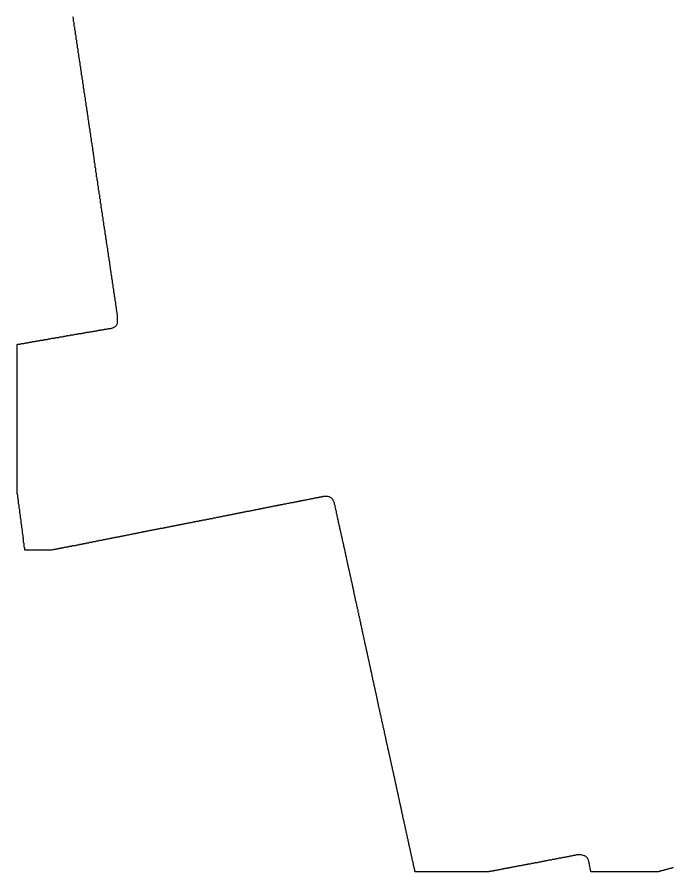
# Model space of a CAD drawing. Header units: metres. Extents: x -33615 to 181002, y 387 to 144548.
# Drawn here: x -33615 to 20039, y 387 to 70289 of the extents above; entities that cross this region are included whole.
import ezdxf

# ---------------------------------------------------------------- set-up
doc = ezdxf.new("R2010")
doc.units = ezdxf.units.M
doc.layers.add('alpha_boundary_shrunk', color=7, linetype='Continuous')

msp = doc.modelspace()

# ---------------------------------------------------------------- linework, layer by layer
at = {"layer": 'alpha_boundary_shrunk', "color": 1}
msp.add_lwpolyline([(20068, 744), (20024, 730), (19982, 711), (19967, 703), (19952, 701), (19907, 691), (19863, 676), (19821, 657), (19818, 655), (19783, 654), (19737, 647), (19692, 637), (19648, 622), (19606, 603), (19603, 602), (19568, 600), (19522, 594), (19477, 583), (19433, 568), (19390, 549), (19376, 542), (19361, 540), (19315, 529), (19271, 514), (19229, 496), (19226, 494), (19191, 492), (19145, 486), (19100, 475), (19056, 461), (19014, 442), (18999, 434), (18984, 432), (18939, 422), (18895, 407), (18853, 388), (18851, 387), (13332, 387), (13329, 410), (13318, 455), (13303, 499), (13285, 541), (13284, 543), (13284, 586), (13281, 633), (13275, 678), (13264, 724), (13250, 767), (13231, 810), (13230, 812), (13230, 855), (13228, 901), (13221, 947), (13211, 992), (13196, 1036), (13177, 1079), (13176, 1081), (13176, 1124), (13174, 1170), (13167, 1216), (13157, 1261), (13142, 1305), (13123, 1348), (13069, 1455), (13045, 1498), (13017, 1538), (12985, 1575), (12950, 1609), (12911, 1640), (12870, 1666), (12826, 1688), (12780, 1706), (12619, 1760), (12567, 1774), (12514, 1783), (12461, 1785), (12246, 1785), (12199, 1783), (12154, 1777), (12108, 1766), (12065, 1751), (12022, 1733), (12020, 1732), (11977, 1732), (11931, 1729), (11885, 1723), (11840, 1712), (11796, 1698), (11753, 1679), (11751, 1678), (11708, 1678), (11662, 1676), (11616, 1669), (11571, 1659), (11527, 1644), (11484, 1625), (11482, 1624), (11439, 1624), (11393, 1622), (11347, 1615), (11302, 1605), (11258, 1590), (11215, 1571), (11213, 1570), (11116, 1570), (11070, 1568), (11024, 1562), (10979, 1551), (10935, 1536), (10893, 1517), (10891, 1516), (10847, 1516), (10801, 1514), (10755, 1508), (10710, 1497), (10666, 1482), (10624, 1464), (10622, 1463), (10578, 1463), (10532, 1461), (10486, 1454), (10441, 1443), (10397, 1429), (10355, 1410), (10353, 1409), (10310, 1409), (10263, 1407), (10217, 1400), (10172, 1390), (10128, 1375), (10086, 1356), (10084, 1355), (9987, 1355), (9941, 1353), (9895, 1347), (9850, 1336), (9806, 1321), (9763, 1302), (9761, 1301), (9718, 1301), (9672, 1299), (9626, 1293), (9581, 1282), (9537, 1267), (9494, 1249), (9492, 1248), (9449, 1248), (9403, 1245), (9357, 1239), (9312, 1228), (9268, 1214), (9225, 1195), (9223, 1194), (9180, 1194), (9134, 1192), (9088, 1185), (9043, 1175), (8999, 1160), (8957, 1141), (8955, 1140), (8857, 1140), (8811, 1138), (8765, 1131), (8720, 1121), (8676, 1106), (8634, 1087), (8632, 1086), (8589, 1086), (8542, 1084), (8496, 1078), (8451, 1067), (8407, 1052), (8365, 1033), (8363, 1032), (8320, 1032), (8273, 1030), (8227, 1024), (8182, 1013), (8138, 998), (8096, 980), (8094, 979), (8051, 979), (8004, 977), (7958, 970), (7913, 959), (7869, 945), (7827, 926), (7825, 925), (7782, 925), (7735, 923), (7690, 916), (7644, 906), (7601, 891), (7558, 872), (7556, 871), (7459, 871), (7413, 869), (7367, 863), (7322, 852), (7278, 837), (7235, 818), (7233, 817), (7190, 817), (7144, 815), (7098, 809), (7053, 798), (7009, 783), (6967, 765), (6965, 764), (6921, 764), (6875, 761), (6829, 755), (6784, 744), (6740, 730), (6698, 711), (6696, 710), (6652, 710), (6606, 708), (6560, 701), (6515, 691), (6471, 676), (6429, 657), (6427, 656), (6330, 656), (6283, 654), (6237, 647), (6192, 637), (6148, 622), (6106, 603), (6104, 602), (6061, 602), (6014, 600), (5968, 594), (5923, 583), (5879, 568), (5837, 549), (5835, 548), (5792, 548), (5745, 546), (5700, 540), (5654, 529), (5611, 514), (5568, 496), (5566, 495), (5523, 495), (5477, 492), (5431, 486), (5386, 475), (5342, 461), (5299, 442), (5297, 441), (5200, 441), (5154, 439), (5108, 432), (5063, 422), (5019, 407), (4977, 388), (4975, 387), (-1055, 387), (-1057, 391), (-1076, 433), (-1077, 435), (-1077, 479), (-1079, 525), (-1085, 571), (-1096, 616), (-1111, 660), (-1129, 702), (-1131, 705), (-1132, 740), (-1139, 786), (-1150, 831), (-1164, 875), (-1183, 917), (-1184, 919), (-1184, 963), (-1186, 1009), (-1193, 1055), (-1203, 1100), (-1218, 1144), (-1237, 1186), (-1238, 1189), (-1240, 1224), (-1246, 1270), (-1257, 1315), (-1272, 1359), (-1291, 1401), (-1292, 1403), (-1292, 1447), (-1294, 1493), (-1300, 1539), (-1311, 1584), (-1326, 1628), (-1344, 1670), (-1346, 1673), (-1348, 1708), (-1354, 1754), (-1365, 1799), (-1379, 1843), (-1398, 1885), (-1399, 1887), (-1399, 1931), (-1401, 1977), (-1408, 2023), (-1418, 2068), (-1433, 2112), (-1452, 2154), (-1453, 2156), (-1453, 2200), (-1455, 2246), (-1462, 2292), (-1472, 2337), (-1487, 2381), (-1506, 2423), (-1507, 2426), (-1509, 2461), (-1515, 2507), (-1526, 2552), (-1541, 2596), (-1560, 2638), (-1561, 2640), (-1561, 2684), (-1563, 2730), (-1569, 2776), (-1580, 2821), (-1595, 2865), (-1613, 2907), (-1615, 2910), (-1617, 2945), (-1623, 2991), (-1634, 3036), (-1648, 3080), (-1667, 3123), (-1668, 3125), (-1668, 3168), (-1670, 3214), (-1677, 3260), (-1687, 3305), (-1702, 3349), (-1721, 3391), (-1722, 3394), (-1724, 3429), (-1731, 3475), (-1741, 3520), (-1756, 3564), (-1775, 3607), (-1776, 3609), (-1776, 3652), (-1778, 3698), (-1784, 3744), (-1795, 3789), (-1810, 3833), (-1828, 3875), (-1829, 3877), (-1829, 3921), (-1832, 3967), (-1838, 4013), (-1849, 4058), (-1863, 4102), (-1882, 4144), (-1884, 4147), (-1885, 4182), (-1892, 4228), (-1903, 4273), (-1917, 4317), (-1936, 4360), (-1937, 4362), (-1937, 4405), (-1939, 4451), (-1946, 4497), (-1956, 4542), (-1971, 4586), (-1990, 4628), (-1991, 4632), (-1993, 4666), (-1999, 4712), (-2010, 4757), (-2025, 4801), (-2044, 4844), (-2045, 4846), (-2045, 4889), (-2047, 4935), (-2053, 4981), (-2064, 5026), (-2079, 5070), (-2097, 5112), (-2099, 5116), (-2101, 5150), (-2107, 5196), (-2118, 5241), (-2132, 5285), (-2151, 5328), (-2152, 5330), (-2152, 5373), (-2154, 5419), (-2161, 5465), (-2171, 5510), (-2186, 5554), (-2205, 5597), (-2206, 5599), (-2206, 5642), (-2208, 5688), (-2215, 5734), (-2225, 5779), (-2240, 5823), (-2259, 5865), (-2260, 5869), (-2262, 5903), (-2268, 5949), (-2279, 5994), (-2294, 6038), (-2313, 6081), (-2314, 6083), (-2314, 6126), (-2316, 6172), (-2322, 6218), (-2333, 6263), (-2348, 6307), (-2366, 6350), (-2368, 6353), (-2369, 6387), (-2376, 6433), (-2387, 6478), (-2401, 6522), (-2420, 6565), (-2421, 6567), (-2421, 6610), (-2423, 6656), (-2430, 6702), (-2440, 6747), (-2455, 6791), (-2474, 6834), (-2475, 6837), (-2477, 6871), (-2483, 6917), (-2494, 6962), (-2509, 7006), (-2528, 7049), (-2529, 7051), (-2529, 7094), (-2531, 7140), (-2537, 7186), (-2548, 7231), (-2563, 7275), (-2581, 7318), (-2582, 7320), (-2582, 7363), (-2585, 7409), (-2591, 7455), (-2602, 7500), (-2616, 7544), (-2635, 7587), (-2637, 7590), (-2638, 7624), (-2645, 7670), (-2655, 7715), (-2670, 7759), (-2689, 7802), (-2690, 7804), (-2690, 7847), (-2692, 7893), (-2699, 7939), (-2709, 7984), (-2724, 8028), (-2743, 8071), (-2744, 8074), (-2746, 8108), (-2752, 8154), (-2763, 8199), (-2778, 8243), (-2797, 8286), (-2798, 8288), (-2798, 8331), (-2800, 8377), (-2806, 8423), (-2817, 8468), (-2832, 8512), (-2850, 8555), (-2852, 8558), (-2854, 8592), (-2860, 8638), (-2871, 8683), (-2885, 8727), (-2904, 8770), (-2905, 8772), (-2905, 8815), (-2907, 8861), (-2914, 8907), (-2924, 8952), (-2939, 8996), (-2958, 9039), (-2959, 9042), (-2961, 9076), (-2968, 9122), (-2978, 9168), (-2993, 9211), (-3012, 9254), (-3013, 9256), (-3013, 9299), (-3015, 9345), (-3021, 9391), (-3032, 9436), (-3047, 9480), (-3066, 9523), (-3067, 9525), (-3067, 9568), (-3069, 9614), (-3075, 9660), (-3086, 9705), (-3101, 9749), (-3119, 9792), (-3121, 9795), (-3122, 9829), (-3129, 9875), (-3140, 9920), (-3154, 9964), (-3173, 10007), (-3174, 10009), (-3174, 10052), (-3176, 10098), (-3183, 10144), (-3193, 10189), (-3208, 10233), (-3227, 10276), (-3228, 10279), (-3230, 10314), (-3236, 10359), (-3247, 10405), (-3262, 10448), (-3281, 10491), (-3282, 10493), (-3282, 10536), (-3284, 10582), (-3290, 10628), (-3301, 10673), (-3316, 10717), (-3334, 10760), (-3336, 10763), (-3338, 10798), (-3344, 10843), (-3355, 10889), (-3369, 10932), (-3388, 10975), (-3389, 10977), (-3389, 11020), (-3391, 11066), (-3398, 11112), (-3408, 11157), (-3423, 11201), (-3442, 11244), (-3443, 11246), (-3443, 11289), (-3445, 11335), (-3452, 11381), (-3462, 11426), (-3477, 11470), (-3496, 11513), (-3497, 11516), (-3499, 11551), (-3505, 11596), (-3516, 11642), (-3531, 11685), (-3550, 11728), (-3551, 11730), (-3551, 11773), (-3553, 11819), (-3559, 11865), (-3570, 11910), (-3585, 11954), (-3603, 11997), (-3605, 12000), (-3606, 12035), (-3613, 12080), (-3624, 12126), (-3638, 12170), (-3657, 12212), (-3658, 12214), (-3658, 12257), (-3660, 12303), (-3667, 12349), (-3677, 12395), (-3692, 12438), (-3711, 12481), (-3712, 12484), (-3714, 12519), (-3720, 12565), (-3731, 12610), (-3746, 12654), (-3765, 12696), (-3766, 12698), (-3766, 12741), (-3768, 12788), (-3774, 12833), (-3785, 12879), (-3800, 12922), (-3818, 12965), (-3819, 12967), (-3819, 13010), (-3822, 13056), (-3828, 13102), (-3839, 13147), (-3853, 13191), (-3872, 13234), (-3874, 13237), (-3875, 13272), (-3882, 13317), (-3892, 13363), (-3907, 13407), (-3926, 13449), (-3927, 13451), (-3927, 13494), (-3929, 13541), (-3936, 13586), (-3946, 13632), (-3961, 13675), (-3980, 13718), (-3981, 13721), (-3983, 13756), (-3989, 13802), (-4000, 13847), (-4015, 13891), (-4034, 13933), (-4035, 13935), (-4035, 13978), (-4037, 14025), (-4043, 14070), (-4054, 14116), (-4069, 14159), (-4087, 14202), (-4089, 14205), (-4091, 14240), (-4097, 14286), (-4108, 14331), (-4122, 14375), (-4141, 14417), (-4142, 14419), (-4142, 14462), (-4144, 14509), (-4151, 14555), (-4161, 14600), (-4176, 14644), (-4195, 14686), (-4196, 14688), (-4196, 14731), (-4198, 14778), (-4205, 14823), (-4215, 14869), (-4230, 14912), (-4249, 14955), (-4250, 14958), (-4252, 14993), (-4258, 15039), (-4269, 15084), (-4284, 15128), (-4303, 15170), (-4304, 15172), (-4304, 15215), (-4306, 15262), (-4312, 15307), (-4323, 15353), (-4338, 15397), (-4356, 15439), (-4358, 15442), (-4359, 15477), (-4366, 15523), (-4377, 15568), (-4391, 15612), (-4410, 15654), (-4411, 15656), (-4411, 15699), (-4413, 15746), (-4420, 15792), (-4430, 15837), (-4445, 15881), (-4464, 15923), (-4465, 15926), (-4467, 15961), (-4473, 16007), (-4484, 16052), (-4499, 16096), (-4518, 16138), (-4519, 16140), (-4519, 16183), (-4521, 16230), (-4527, 16276), (-4538, 16321), (-4553, 16365), (-4571, 16407), (-4572, 16409), (-4572, 16452), (-4575, 16499), (-4581, 16544), (-4592, 16590), (-4606, 16634), (-4625, 16676), (-4627, 16679), (-4628, 16714), (-4635, 16760), (-4645, 16805), (-4660, 16849), (-4679, 16891), (-4680, 16893), (-4680, 16936), (-4682, 16983), (-4689, 17029), (-4699, 17074), (-4714, 17118), (-4733, 17160), (-4734, 17163), (-4736, 17198), (-4742, 17244), (-4753, 17289), (-4768, 17333), (-4787, 17375), (-4788, 17377), (-4788, 17420), (-4790, 17467), (-4796, 17513), (-4807, 17558), (-4822, 17602), (-4840, 17644), (-4842, 17647), (-4844, 17682), (-4850, 17728), (-4861, 17773), (-4875, 17817), (-4894, 17859), (-4895, 17861), (-4895, 17904), (-4897, 17951), (-4904, 17997), (-4914, 18042), (-4929, 18086), (-4948, 18128), (-4949, 18130), (-4949, 18173), (-4951, 18220), (-4957, 18266), (-4968, 18311), (-4983, 18355), (-5002, 18397), (-5003, 18400), (-5005, 18435), (-5011, 18481), (-5022, 18526), (-5037, 18570), (-5055, 18612), (-5056, 18614), (-5056, 18657), (-5059, 18704), (-5065, 18750), (-5076, 18795), (-5090, 18839), (-5109, 18881), (-5111, 18884), (-5112, 18919), (-5119, 18965), (-5129, 19010), (-5144, 19054), (-5163, 19096), (-5164, 19098), (-5164, 19141), (-5166, 19188), (-5173, 19234), (-5183, 19279), (-5198, 19323), (-5217, 19365), (-5218, 19367), (-5218, 19410), (-5220, 19457), (-5226, 19503), (-5237, 19548), (-5252, 19592), (-5271, 19634), (-5272, 19637), (-5274, 19672), (-5280, 19718), (-5291, 19763), (-5306, 19807), (-5324, 19849), (-5325, 19851), (-5325, 19894), (-5328, 19941), (-5334, 19987), (-5345, 20032), (-5359, 20076), (-5378, 20118), (-5379, 20120), (-5379, 20163), (-5381, 20210), (-5388, 20256), (-5398, 20301), (-5413, 20345), (-5432, 20387), (-5434, 20390), (-5435, 20425), (-5442, 20471), (-5452, 20516), (-5467, 20560), (-5486, 20602), (-5487, 20604), (-5487, 20647), (-5489, 20694), (-5495, 20740), (-5506, 20785), (-5521, 20829), (-5540, 20871), (-5541, 20873), (-5541, 20916), (-5543, 20963), (-5549, 21009), (-5560, 21054), (-5575, 21098), (-5593, 21140), (-5595, 21143), (-5596, 21178), (-5603, 21224), (-5614, 21269), (-5628, 21313), (-5647, 21355), (-5648, 21357), (-5648, 21400), (-5650, 21447), (-5657, 21493), (-5667, 21538), (-5682, 21582), (-5701, 21624), (-5702, 21626), (-5702, 21669), (-5704, 21716), (-5710, 21761), (-5721, 21807), (-5736, 21851), (-5755, 21893), (-5756, 21896), (-5758, 21931), (-5764, 21977), (-5775, 22022), (-5790, 22066), (-5808, 22108), (-5809, 22110), (-5809, 22153), (-5812, 22200), (-5818, 22246), (-5829, 22291), (-5843, 22335), (-5862, 22377), (-5864, 22380), (-5865, 22415), (-5872, 22461), (-5882, 22506), (-5897, 22550), (-5916, 22592), (-5917, 22594), (-5917, 22637), (-5919, 22684), (-5926, 22730), (-5936, 22775), (-5951, 22819), (-5970, 22861), (-5971, 22864), (-5973, 22899), (-5979, 22945), (-5990, 22990), (-6005, 23034), (-6024, 23076), (-6025, 23078), (-6025, 23121), (-6027, 23168), (-6033, 23214), (-6044, 23259), (-6059, 23303), (-6077, 23345), (-6078, 23347), (-6078, 23390), (-6081, 23437), (-6087, 23483), (-6098, 23528), (-6112, 23572), (-6131, 23614), (-6133, 23617), (-6134, 23652), (-6141, 23698), (-6151, 23743), (-6166, 23787), (-6185, 23829), (-6186, 23831), (-6186, 23874), (-6188, 23921), (-6195, 23967), (-6205, 24012), (-6220, 24056), (-6239, 24098), (-6240, 24101), (-6242, 24136), (-6248, 24182), (-6259, 24227), (-6274, 24271), (-6293, 24313), (-6294, 24315), (-6294, 24358), (-6296, 24405), (-6302, 24451), (-6313, 24496), (-6328, 24540), (-6346, 24582), (-6348, 24585), (-6349, 24620), (-6356, 24666), (-6367, 24711), (-6381, 24755), (-6400, 24797), (-6401, 24799), (-6401, 24842), (-6403, 24889), (-6410, 24935), (-6420, 24980), (-6435, 25024), (-6454, 25066), (-6455, 25069), (-6457, 25104), (-6463, 25150), (-6474, 25195), (-6489, 25239), (-6508, 25281), (-6509, 25283), (-6509, 25327), (-6511, 25373), (-6517, 25419), (-6528, 25464), (-6543, 25508), (-6561, 25550), (-6563, 25553), (-6565, 25588), (-6571, 25634), (-6582, 25679), (-6596, 25723), (-6615, 25765), (-6616, 25767), (-6616, 25811), (-6618, 25857), (-6625, 25903), (-6635, 25948), (-6650, 25992), (-6669, 26034), (-6671, 26037), (-6672, 26072), (-6679, 26118), (-6689, 26163), (-6704, 26207), (-6723, 26249), (-6724, 26251), (-6724, 26295), (-6726, 26341), (-6732, 26387), (-6743, 26432), (-6758, 26476), (-6777, 26518), (-6778, 26520), (-6778, 26564), (-6780, 26610), (-6786, 26656), (-6797, 26701), (-6812, 26745), (-6830, 26787), (-6832, 26790), (-6833, 26825), (-6840, 26871), (-6851, 26916), (-6865, 26960), (-6884, 27002), (-6885, 27004), (-6885, 27048), (-6887, 27094), (-6894, 27140), (-6904, 27185), (-6919, 27229), (-6938, 27271), (-6939, 27274), (-6941, 27309), (-6947, 27355), (-6958, 27400), (-6973, 27444), (-6992, 27486), (-6993, 27488), (-6993, 27532), (-6995, 27578), (-7001, 27624), (-7012, 27669), (-7027, 27713), (-7045, 27755), (-7047, 27758), (-7049, 27793), (-7055, 27839), (-7066, 27884), (-7080, 27928), (-7099, 27970), (-7100, 27972), (-7100, 28016), (-7102, 28062), (-7109, 28108), (-7119, 28153), (-7134, 28197), (-7153, 28239), (-7155, 28242), (-7156, 28277), (-7163, 28323), (-7173, 28368), (-7188, 28412), (-7207, 28454), (-7208, 28456), (-7208, 28500), (-7210, 28546), (-7216, 28592), (-7227, 28637), (-7242, 28681), (-7261, 28723), (-7262, 28726), (-7264, 28761), (-7270, 28807), (-7281, 28852), (-7296, 28896), (-7314, 28938), (-7315, 28940), (-7315, 28984), (-7318, 29030), (-7324, 29076), (-7335, 29121), (-7349, 29165), (-7368, 29207), (-7370, 29210), (-7371, 29245), (-7378, 29291), (-7388, 29336), (-7403, 29380), (-7422, 29423), (-7423, 29425), (-7423, 29468), (-7425, 29514), (-7432, 29560), (-7442, 29605), (-7457, 29649), (-7476, 29691), (-7477, 29693), (-7477, 29737), (-7479, 29783), (-7485, 29829), (-7496, 29874), (-7511, 29918), (-7530, 29960), (-7531, 29963), (-7533, 29998), (-7539, 30044), (-7550, 30089), (-7565, 30133), (-7583, 30175), (-7584, 30177), (-7584, 30221), (-7586, 30267), (-7593, 30313), (-7604, 30358), (-7618, 30402), (-7637, 30444), (-7639, 30447), (-7640, 30482), (-7647, 30528), (-7657, 30573), (-7672, 30617), (-7691, 30660), (-7745, 30767), (-7767, 30807), (-7793, 30845), (-7822, 30880), (-7855, 30913), (-7890, 30942), (-7928, 30968), (-7968, 30991), (-8076, 31045), (-8118, 31063), (-8162, 31078), (-8207, 31089), (-8253, 31095), (-8299, 31097), (-8461, 31097), (-8507, 31095), (-8553, 31089), (-8598, 31078), (-8642, 31063), (-8684, 31045), (-8686, 31044), (-8730, 31044), (-8776, 31041), (-8822, 31035), (-8867, 31024), (-8911, 31010), (-8953, 30991), (-8955, 30990), (-8999, 30990), (-9045, 30988), (-9091, 30981), (-9136, 30971), (-9180, 30956), (-9222, 30937), (-9224, 30936), (-9268, 30936), (-9314, 30934), (-9360, 30927), (-9405, 30917), (-9449, 30902), (-9491, 30883), (-9493, 30882), (-9536, 30882), (-9583, 30880), (-9629, 30874), (-9674, 30863), (-9718, 30848), (-9760, 30829), (-9762, 30828), (-9805, 30828), (-9852, 30826), (-9898, 30820), (-9943, 30809), (-9987, 30794), (-10029, 30776), (-10031, 30775), (-10074, 30775), (-10121, 30772), (-10166, 30766), (-10212, 30755), (-10256, 30741), (-10298, 30722), (-10300, 30721), (-10343, 30721), (-10390, 30719), (-10435, 30712), (-10481, 30702), (-10524, 30687), (-10567, 30668), (-10569, 30667), (-10612, 30667), (-10658, 30665), (-10704, 30658), (-10749, 30648), (-10793, 30633), (-10836, 30614), (-10838, 30613), (-10881, 30613), (-10927, 30611), (-10973, 30605), (-11018, 30594), (-11062, 30579), (-11105, 30560), (-11107, 30559), (-11204, 30559), (-11250, 30557), (-11296, 30551), (-11341, 30540), (-11385, 30525), (-11427, 30507), (-11429, 30506), (-11473, 30506), (-11519, 30504), (-11565, 30497), (-11610, 30486), (-11654, 30472), (-11696, 30453), (-11698, 30452), (-11742, 30452), (-11788, 30450), (-11834, 30443), (-11879, 30433), (-11923, 30418), (-11965, 30399), (-11967, 30398), (-12010, 30398), (-12057, 30396), (-12103, 30390), (-12148, 30379), (-12192, 30364), (-12234, 30345), (-12236, 30344), (-12279, 30344), (-12326, 30342), (-12372, 30336), (-12417, 30325), (-12461, 30310), (-12503, 30292), (-12505, 30291), (-12548, 30291), (-12595, 30288), (-12641, 30282), (-12686, 30271), (-12730, 30257), (-12772, 30238), (-12774, 30237), (-12817, 30237), (-12864, 30235), (-12909, 30228), (-12955, 30218), (-12998, 30203), (-13041, 30184), (-13043, 30183), (-13086, 30183), (-13132, 30181), (-13178, 30174), (-13223, 30164), (-13267, 30149), (-13310, 30130), (-13312, 30129), (-13355, 30129), (-13401, 30127), (-13447, 30121), (-13492, 30110), (-13536, 30095), (-13579, 30076), (-13581, 30075), (-13624, 30075), (-13670, 30073), (-13716, 30067), (-13761, 30056), (-13805, 30041), (-13848, 30023), (-13850, 30022), (-13893, 30022), (-13939, 30019), (-13985, 30013), (-14030, 30002), (-14074, 29988), (-14117, 29969), (-14119, 29968), (-14162, 29968), (-14208, 29966), (-14254, 29959), (-14299, 29949), (-14343, 29934), (-14385, 29915), (-14387, 29914), (-14431, 29914), (-14477, 29912), (-14523, 29905), (-14568, 29895), (-14612, 29880), (-14654, 29861), (-14656, 29860), (-14753, 29860), (-14800, 29858), (-14846, 29852), (-14891, 29841), (-14935, 29826), (-14977, 29807), (-14979, 29806), (-15022, 29806), (-15069, 29804), (-15115, 29798), (-15160, 29787), (-15204, 29772), (-15246, 29754), (-15248, 29753), (-15291, 29753), (-15338, 29751), (-15383, 29744), (-15429, 29733), (-15473, 29719), (-15515, 29700), (-15517, 29699), (-15560, 29699), (-15606, 29697), (-15652, 29690), (-15697, 29680), (-15741, 29665), (-15784, 29646), (-15786, 29645), (-15829, 29645), (-15875, 29643), (-15921, 29637), (-15966, 29626), (-16010, 29611), (-16053, 29592), (-16055, 29591), (-16098, 29591), (-16144, 29589), (-16190, 29583), (-16235, 29572), (-16279, 29557), (-16322, 29539), (-16324, 29538), (-16367, 29538), (-16413, 29535), (-16459, 29529), (-16504, 29518), (-16548, 29504), (-16591, 29485), (-16593, 29484), (-16636, 29484), (-16682, 29482), (-16728, 29475), (-16773, 29465), (-16817, 29450), (-16859, 29431), (-16861, 29430), (-16905, 29430), (-16951, 29428), (-16997, 29421), (-17042, 29411), (-17086, 29396), (-17128, 29377), (-17130, 29376), (-17174, 29376), (-17220, 29374), (-17266, 29368), (-17311, 29357), (-17355, 29342), (-17397, 29323), (-17399, 29322), (-17443, 29322), (-17489, 29320), (-17535, 29314), (-17580, 29303), (-17624, 29288), (-17666, 29270), (-17668, 29269), (-17712, 29269), (-17758, 29267), (-17804, 29260), (-17849, 29249), (-17893, 29235), (-17935, 29216), (-17937, 29215), (-17980, 29215), (-18027, 29213), (-18073, 29206), (-18118, 29196), (-18162, 29181), (-18204, 29162), (-18206, 29161), (-18303, 29161), (-18349, 29159), (-18395, 29153), (-18440, 29142), (-18484, 29127), (-18527, 29108), (-18529, 29107), (-18572, 29107), (-18618, 29105), (-18664, 29099), (-18709, 29088), (-18753, 29073), (-18796, 29055), (-18798, 29054), (-18841, 29054), (-18887, 29051), (-18933, 29045), (-18978, 29034), (-19022, 29020), (-19065, 29001), (-19067, 29000), (-19110, 29000), (-19156, 28998), (-19202, 28991), (-19247, 28981), (-19291, 28966), (-19333, 28947), (-19335, 28946), (-19379, 28946), (-19425, 28944), (-19471, 28937), (-19516, 28927), (-19560, 28912), (-19602, 28893), (-19604, 28892), (-19648, 28892), (-19694, 28890), (-19740, 28884), (-19785, 28873), (-19829, 28858), (-19871, 28839), (-19873, 28838), (-19917, 28838), (-19963, 28836), (-20009, 28830), (-20054, 28819), (-20098, 28804), (-20140, 28786), (-20142, 28785), (-20186, 28785), (-20232, 28782), (-20278, 28776), (-20323, 28765), (-20367, 28751), (-20409, 28732), (-20411, 28731), (-20454, 28731), (-20501, 28729), (-20547, 28722), (-20592, 28712), (-20636, 28697), (-20678, 28678), (-20680, 28677), (-20723, 28677), (-20770, 28675), (-20816, 28668), (-20861, 28658), (-20905, 28643), (-20947, 28624), (-20949, 28623), (-20992, 28623), (-21039, 28621), (-21084, 28615), (-21130, 28604), (-21174, 28589), (-21216, 28570), (-21218, 28569), (-21261, 28569), (-21308, 28567), (-21353, 28561), (-21399, 28550), (-21442, 28535), (-21485, 28517), (-21487, 28516), (-21530, 28516), (-21576, 28514), (-21622, 28507), (-21667, 28496), (-21711, 28482), (-21754, 28463), (-21756, 28462), (-21853, 28462), (-21899, 28460), (-21945, 28453), (-21990, 28443), (-22034, 28428), (-22076, 28409), (-22078, 28408), (-22122, 28408), (-22168, 28406), (-22214, 28400), (-22259, 28389), (-22303, 28374), (-22345, 28355), (-22347, 28354), (-22391, 28354), (-22437, 28352), (-22483, 28346), (-22528, 28335), (-22572, 28320), (-22614, 28302), (-22616, 28301), (-22660, 28301), (-22706, 28298), (-22752, 28292), (-22797, 28281), (-22841, 28267), (-22883, 28248), (-22885, 28247), (-22928, 28247), (-22975, 28245), (-23021, 28238), (-23066, 28228), (-23110, 28213), (-23152, 28194), (-23154, 28193), (-23197, 28193), (-23244, 28191), (-23290, 28184), (-23335, 28174), (-23379, 28159), (-23421, 28140), (-23423, 28139), (-23466, 28139), (-23513, 28137), (-23559, 28131), (-23604, 28120), (-23648, 28105), (-23690, 28086), (-23692, 28085), (-23735, 28085), (-23782, 28083), (-23827, 28077), (-23873, 28066), (-23916, 28051), (-23959, 28033), (-23961, 28032), (-24004, 28032), (-24050, 28029), (-24096, 28023), (-24141, 28012), (-24185, 27998), (-24228, 27979), (-24230, 27978), (-24273, 27978), (-24319, 27976), (-24365, 27969), (-24410, 27959), (-24454, 27944), (-24497, 27925), (-24499, 27924), (-24542, 27924), (-24588, 27922), (-24634, 27916), (-24679, 27905), (-24723, 27890), (-24766, 27871), (-24768, 27870), (-24811, 27870), (-24857, 27868), (-24903, 27862), (-24948, 27851), (-24992, 27836), (-25035, 27818), (-25037, 27817), (-25080, 27817), (-25126, 27814), (-25172, 27808), (-25217, 27797), (-25261, 27783), (-25303, 27764), (-25305, 27763), (-25403, 27763), (-25449, 27761), (-25495, 27754), (-25540, 27744), (-25584, 27729), (-25626, 27710), (-25628, 27709), (-25671, 27709), (-25718, 27707), (-25764, 27700), (-25809, 27690), (-25853, 27675), (-25895, 27656), (-25897, 27655), (-25940, 27655), (-25987, 27653), (-26033, 27647), (-26078, 27636), (-26122, 27621), (-26164, 27602), (-26166, 27601), (-26209, 27601), (-26256, 27599), (-26301, 27593), (-26347, 27582), (-26391, 27567), (-26433, 27549), (-26435, 27548), (-26478, 27548), (-26524, 27545), (-26570, 27539), (-26615, 27528), (-26659, 27514), (-26702, 27495), (-26704, 27494), (-26747, 27494), (-26793, 27492), (-26839, 27485), (-26884, 27475), (-26928, 27460), (-26971, 27441), (-26973, 27440), (-27016, 27440), (-27062, 27438), (-27108, 27431), (-27153, 27421), (-27197, 27406), (-27240, 27387), (-27242, 27386), (-27285, 27386), (-27331, 27384), (-27377, 27378), (-27422, 27367), (-27466, 27352), (-27509, 27333), (-27511, 27332), (-27554, 27332), (-27600, 27330), (-27646, 27324), (-27691, 27313), (-27735, 27298), (-27777, 27280), (-27779, 27279), (-27823, 27279), (-27869, 27277), (-27915, 27270), (-27960, 27259), (-28004, 27245), (-28046, 27226), (-28048, 27225), (-28092, 27225), (-28138, 27223), (-28184, 27216), (-28229, 27206), (-28273, 27191), (-28315, 27172), (-28317, 27171), (-28361, 27171), (-28407, 27169), (-28453, 27163), (-28498, 27152), (-28542, 27137), (-28584, 27118), (-28586, 27117), (-28630, 27117), (-28676, 27115), (-28722, 27109), (-28767, 27098), (-28811, 27083), (-28853, 27065), (-28855, 27064), (-28952, 27064), (-28999, 27061), (-29044, 27055), (-29090, 27044), (-29133, 27030), (-29176, 27011), (-29178, 27010), (-29221, 27010), (-29267, 27008), (-29313, 27001), (-29358, 26991), (-29402, 26976), (-29445, 26957), (-29447, 26956), (-29490, 26956), (-29536, 26954), (-29582, 26947), (-29627, 26937), (-29671, 26922), (-29714, 26903), (-29716, 26902), (-29759, 26902), (-29805, 26900), (-29851, 26894), (-29896, 26883), (-29940, 26868), (-29983, 26849), (-29985, 26848), (-30028, 26848), (-30074, 26846), (-30120, 26840), (-30165, 26829), (-30209, 26814), (-30251, 26796), (-30253, 26795), (-30297, 26795), (-30343, 26792), (-30389, 26786), (-30434, 26775), (-30478, 26761), (-30520, 26742), (-30522, 26741), (-30566, 26741), (-30612, 26739), (-30658, 26732), (-30703, 26722), (-30747, 26707), (-30789, 26688), (-30791, 26687), (-32970, 26687), (-32970, 26725), (-32972, 26771), (-32979, 26817), (-32989, 26862), (-33004, 26906), (-33023, 26949), (-33024, 26950), (-33024, 27101), (-33026, 27148), (-33032, 27194), (-33043, 27239), (-33058, 27283), (-33077, 27325), (-33078, 27327), (-33078, 27532), (-33080, 27578), (-33086, 27624), (-33097, 27669), (-33112, 27713), (-33130, 27755), (-33131, 27757), (-33131, 27908), (-33134, 27954), (-33140, 28000), (-33151, 28045), (-33165, 28089), (-33184, 28132), (-33185, 28134), (-33185, 28338), (-33187, 28385), (-33194, 28431), (-33204, 28476), (-33219, 28520), (-33238, 28562), (-33239, 28564), (-33239, 28715), (-33241, 28761), (-33248, 28807), (-33258, 28852), (-33273, 28896), (-33292, 28938), (-33293, 28940), (-33293, 29145), (-33295, 29191), (-33301, 29237), (-33312, 29282), (-33327, 29326), (-33346, 29369), (-33346, 29371), (-33346, 29522), (-33349, 29568), (-33355, 29614), (-33366, 29659), (-33381, 29703), (-33399, 29745), (-33400, 29747), (-33400, 29952), (-33402, 29998), (-33409, 30044), (-33420, 30089), (-33434, 30133), (-33453, 30175), (-33454, 30177), (-33454, 30328), (-33456, 30375), (-33463, 30421), (-33473, 30466), (-33488, 30510), (-33507, 30552), (-33508, 30554), (-33508, 30759), (-33510, 30805), (-33516, 30851), (-33527, 30896), (-33542, 30940), (-33561, 30982), (-33562, 30984), (-33562, 31135), (-33564, 31181), (-33570, 31227), (-33581, 31272), (-33596, 31316), (-33614, 31359), (-33615, 31361), (-33615, 43522), (-33615, 43522), (-33611, 43523), (-33569, 43542), (-33567, 43543), (-33470, 43543), (-33424, 43545), (-33378, 43552), (-33333, 43562), (-33289, 43577), (-33246, 43596), (-33244, 43597), (-33147, 43597), (-33101, 43599), (-33055, 43605), (-33010, 43616), (-32966, 43631), (-32924, 43650), (-32922, 43651), (-32825, 43651), (-32778, 43653), (-32732, 43659), (-32687, 43670), (-32643, 43685), (-32601, 43703), (-32599, 43704), (-32556, 43704), (-32509, 43707), (-32464, 43713), (-32418, 43724), (-32374, 43738), (-32332, 43757), (-32330, 43758), (-32233, 43758), (-32187, 43760), (-32141, 43767), (-32096, 43777), (-32052, 43792), (-32009, 43811), (-32007, 43812), (-31910, 43812), (-31864, 43814), (-31818, 43821), (-31773, 43831), (-31729, 43846), (-31687, 43865), (-31685, 43866), (-31588, 43866), (-31541, 43868), (-31495, 43874), (-31450, 43885), (-31406, 43900), (-31364, 43919), (-31362, 43920), (-31265, 43920), (-31219, 43922), (-31173, 43928), (-31128, 43939), (-31084, 43954), (-31041, 43972), (-31039, 43973), (-30996, 43973), (-30950, 43976), (-30904, 43982), (-30859, 43993), (-30815, 44007), (-30772, 44026), (-30770, 44027), (-30673, 44027), (-30627, 44029), (-30581, 44036), (-30536, 44046), (-30492, 44061), (-30450, 44080), (-30448, 44081), (-30351, 44081), (-30304, 44083), (-30258, 44090), (-30213, 44100), (-30169, 44115), (-30127, 44134), (-30125, 44135), (-30028, 44135), (-29982, 44137), (-29936, 44143), (-29891, 44154), (-29847, 44169), (-29804, 44188), (-29802, 44189), (-29759, 44189), (-29713, 44191), (-29667, 44197), (-29622, 44208), (-29578, 44223), (-29535, 44241), (-29533, 44242), (-29436, 44242), (-29390, 44244), (-29344, 44251), (-29299, 44262), (-29255, 44276), (-29213, 44295), (-29211, 44296), (-29114, 44296), (-29067, 44298), (-29021, 44305), (-28976, 44315), (-28932, 44330), (-28890, 44349), (-28888, 44350), (-28791, 44350), (-28745, 44352), (-28699, 44358), (-28654, 44369), (-28610, 44384), (-28567, 44403), (-28565, 44404), (-28468, 44404), (-28422, 44406), (-28376, 44412), (-28331, 44423), (-28287, 44438), (-28245, 44456), (-28243, 44457), (-28199, 44457), (-28153, 44460), (-28107, 44466), (-28062, 44477), (-28018, 44491), (-27976, 44510), (-27974, 44511), (-27877, 44511), (-27830, 44513), (-27784, 44520), (-27739, 44530), (-27695, 44545), (-27653, 44564), (-27651, 44565), (-27554, 44565), (-27508, 44567), (-27462, 44574), (-27417, 44584), (-27373, 44599), (-27330, 44618), (-27328, 44619), (-27231, 44619), (-27185, 44621), (-27139, 44627), (-27094, 44638), (-27050, 44653), (-27008, 44672), (-27006, 44673), (-26962, 44673), (-26916, 44675), (-26870, 44681), (-26825, 44692), (-26781, 44707), (-26739, 44725), (-26737, 44726), (-26640, 44726), (-26593, 44728), (-26547, 44735), (-26502, 44746), (-26458, 44760), (-26416, 44779), (-26414, 44780), (-26317, 44780), (-26271, 44782), (-26225, 44789), (-26180, 44799), (-26136, 44814), (-26093, 44833), (-26091, 44834), (-25994, 44834), (-25948, 44836), (-25902, 44842), (-25857, 44853), (-25813, 44868), (-25771, 44887), (-25663, 44940), (-25619, 44965), (-25578, 44994), (-25540, 45027), (-25506, 45064), (-25475, 45104), (-25449, 45147), (-25427, 45192), (-25409, 45239), (-25397, 45288), (-25389, 45337), (-25387, 45388), (-25387, 45818), (-25389, 45864), (-25395, 45910), (-25406, 45955), (-25421, 45999), (-25439, 46042), (-25440, 46044), (-25440, 46141), (-25443, 46187), (-25449, 46233), (-25460, 46278), (-25474, 46322), (-25493, 46364), (-25494, 46366), (-25494, 46517), (-25496, 46563), (-25503, 46609), (-25513, 46654), (-25528, 46698), (-25547, 46741), (-25548, 46743), (-25548, 46894), (-25550, 46940), (-25556, 46986), (-25567, 47031), (-25582, 47075), (-25601, 47117), (-25602, 47119), (-25602, 47270), (-25604, 47316), (-25610, 47362), (-25621, 47407), (-25636, 47451), (-25654, 47494), (-25655, 47496), (-25655, 47593), (-25658, 47639), (-25664, 47685), (-25675, 47730), (-25689, 47774), (-25708, 47816), (-25709, 47818), (-25709, 47969), (-25711, 48016), (-25718, 48061), (-25728, 48107), (-25743, 48151), (-25762, 48193), (-25763, 48195), (-25763, 48346), (-25765, 48392), (-25772, 48438), (-25782, 48483), (-25797, 48527), (-25816, 48569), (-25817, 48571), (-25817, 48722), (-25819, 48769), (-25825, 48814), (-25836, 48860), (-25851, 48903), (-25870, 48946), (-25871, 48948), (-25871, 49045), (-25873, 49091), (-25879, 49137), (-25890, 49182), (-25905, 49226), (-25923, 49269), (-25924, 49271), (-25924, 49421), (-25927, 49468), (-25933, 49514), (-25944, 49559), (-25958, 49603), (-25977, 49645), (-25978, 49647), (-25978, 49798), (-25980, 49844), (-25987, 49890), (-25997, 49935), (-26012, 49979), (-26031, 50022), (-26032, 50024), (-26032, 50174), (-26034, 50221), (-26041, 50267), (-26051, 50312), (-26066, 50356), (-26085, 50398), (-26086, 50400), (-26086, 50497), (-26088, 50543), (-26094, 50589), (-26105, 50634), (-26120, 50678), (-26139, 50721), (-26140, 50723), (-26140, 50874), (-26142, 50920), (-26148, 50966), (-26159, 51011), (-26174, 51055), (-26192, 51097), (-26193, 51099), (-26193, 51250), (-26195, 51296), (-26202, 51342), (-26213, 51387), (-26227, 51431), (-26246, 51474), (-26247, 51476), (-26247, 51573), (-26249, 51619), (-26256, 51665), (-26266, 51710), (-26281, 51754), (-26300, 51796), (-26301, 51798), (-26301, 51949), (-26303, 51996), (-26309, 52041), (-26320, 52087), (-26335, 52130), (-26354, 52173), (-26355, 52175), (-26355, 52326), (-26357, 52372), (-26363, 52418), (-26374, 52463), (-26389, 52507), (-26407, 52549), (-26408, 52551), (-26408, 52702), (-26411, 52749), (-26417, 52794), (-26428, 52840), (-26442, 52883), (-26461, 52926), (-26462, 52928), (-26462, 53025), (-26464, 53071), (-26471, 53117), (-26481, 53162), (-26496, 53206), (-26515, 53249), (-26516, 53251), (-26516, 53401), (-26518, 53448), (-26525, 53494), (-26535, 53539), (-26550, 53583), (-26569, 53625), (-26570, 53627), (-26570, 53778), (-26572, 53824), (-26578, 53870), (-26589, 53915), (-26604, 53959), (-26623, 54001), (-26624, 54003), (-26624, 54154), (-26626, 54201), (-26632, 54247), (-26643, 54292), (-26658, 54336), (-26676, 54378), (-26677, 54380), (-26677, 54477), (-26680, 54523), (-26686, 54569), (-26697, 54614), (-26711, 54658), (-26730, 54701), (-26731, 54703), (-26731, 54854), (-26733, 54900), (-26740, 54946), (-26750, 54991), (-26765, 55035), (-26784, 55077), (-26785, 55079), (-26785, 55230), (-26787, 55276), (-26794, 55322), (-26804, 55367), (-26819, 55411), (-26838, 55454), (-26839, 55456), (-26839, 55607), (-26841, 55653), (-26847, 55699), (-26858, 55744), (-26873, 55788), (-26892, 55830), (-26893, 55832), (-26893, 55929), (-26895, 55976), (-26901, 56021), (-26912, 56067), (-26927, 56110), (-26945, 56153), (-26946, 56155), (-26946, 56306), (-26948, 56352), (-26955, 56398), (-26966, 56443), (-26980, 56487), (-26999, 56529), (-27000, 56531), (-27000, 56682), (-27002, 56728), (-27009, 56774), (-27019, 56819), (-27034, 56863), (-27053, 56906), (-27054, 56908), (-27054, 57005), (-27056, 57051), (-27062, 57097), (-27073, 57142), (-27088, 57186), (-27107, 57228), (-27108, 57230), (-27108, 57381), (-27110, 57428), (-27116, 57474), (-27127, 57519), (-27142, 57563), (-27160, 57605), (-27161, 57607), (-27161, 57758), (-27164, 57804), (-27170, 57850), (-27181, 57895), (-27195, 57939), (-27214, 57981), (-27215, 57983), (-27215, 58134), (-27217, 58181), (-27224, 58227), (-27234, 58272), (-27249, 58316), (-27268, 58358), (-27269, 58360), (-27269, 58457), (-27271, 58503), (-27278, 58549), (-27288, 58594), (-27303, 58638), (-27322, 58681), (-27323, 58683), (-27323, 58834), (-27325, 58880), (-27331, 58926), (-27342, 58971), (-27357, 59015), (-27376, 59057), (-27377, 59059), (-27377, 59210), (-27379, 59256), (-27385, 59302), (-27396, 59347), (-27411, 59391), (-27429, 59434), (-27430, 59436), (-27430, 59586), (-27432, 59633), (-27439, 59679), (-27450, 59724), (-27464, 59768), (-27483, 59810), (-27484, 59812), (-27484, 59909), (-27486, 59955), (-27493, 60001), (-27503, 60046), (-27518, 60090), (-27537, 60133), (-27538, 60135), (-27538, 60286), (-27540, 60332), (-27546, 60378), (-27557, 60423), (-27572, 60467), (-27591, 60509), (-27592, 60511), (-27592, 60662), (-27594, 60708), (-27600, 60754), (-27611, 60799), (-27626, 60843), (-27644, 60886), (-27645, 60888), (-27645, 61039), (-27648, 61085), (-27654, 61131), (-27665, 61176), (-27679, 61220), (-27698, 61262), (-27699, 61264), (-27699, 61361), (-27701, 61408), (-27708, 61454), (-27718, 61499), (-27733, 61543), (-27752, 61585), (-27753, 61587), (-27753, 61738), (-27755, 61784), (-27762, 61830), (-27772, 61875), (-27787, 61919), (-27806, 61961), (-27807, 61963), (-27807, 62114), (-27809, 62161), (-27815, 62206), (-27826, 62252), (-27841, 62296), (-27860, 62338), (-27861, 62340), (-27861, 62491), (-27863, 62537), (-27869, 62583), (-27880, 62628), (-27895, 62672), (-27913, 62714), (-27914, 62716), (-27914, 62813), (-27917, 62860), (-27923, 62906), (-27934, 62951), (-27948, 62995), (-27967, 63037), (-27968, 63039), (-27968, 63190), (-27970, 63236), (-27977, 63282), (-27987, 63327), (-28002, 63371), (-28021, 63414), (-28022, 63416), (-28022, 63566), (-28024, 63613), (-28031, 63659), (-28041, 63704), (-28056, 63748), (-28075, 63790), (-28076, 63792), (-28076, 63889), (-28078, 63935), (-28084, 63981), (-28095, 64026), (-28110, 64070), (-28129, 64113), (-28130, 64115), (-28130, 64266), (-28132, 64312), (-28138, 64358), (-28149, 64403), (-28164, 64447), (-28182, 64489), (-28183, 64491), (-28183, 64642), (-28185, 64688), (-28192, 64734), (-28203, 64779), (-28217, 64823), (-28236, 64866), (-28237, 64868), (-28237, 65019), (-28239, 65065), (-28246, 65111), (-28256, 65156), (-28271, 65200), (-28290, 65242), (-28291, 65244), (-28291, 65341), (-28293, 65388), (-28299, 65433), (-28310, 65479), (-28325, 65523), (-28344, 65565), (-28345, 65567), (-28345, 65718), (-28347, 65764), (-28353, 65810), (-28364, 65855), (-28379, 65899), (-28397, 65941), (-28398, 65943), (-28398, 66094), (-28401, 66141), (-28407, 66186), (-28418, 66232), (-28432, 66275), (-28451, 66318), (-28452, 66320), (-28452, 66471), (-28454, 66517), (-28461, 66563), (-28471, 66608), (-28486, 66652), (-28505, 66694), (-28506, 66696), (-28506, 66793), (-28508, 66840), (-28515, 66886), (-28525, 66931), (-28540, 66975), (-28559, 67017), (-28560, 67019), (-28560, 67170), (-28562, 67216), (-28568, 67262), (-28579, 67307), (-28594, 67351), (-28613, 67394), (-28614, 67396), (-28614, 67546), (-28616, 67593), (-28622, 67639), (-28633, 67684), (-28648, 67728), (-28666, 67770), (-28667, 67772), (-28667, 67923), (-28670, 67969), (-28676, 68015), (-28687, 68060), (-28701, 68104), (-28720, 68146), (-28721, 68148), (-28721, 68246), (-28723, 68292), (-28730, 68338), (-28740, 68383), (-28755, 68427), (-28774, 68469), (-28775, 68471), (-28775, 68622), (-28777, 68668), (-28783, 68714), (-28794, 68759), (-28809, 68803), (-28828, 68846), (-28829, 68848), (-28829, 68999), (-28831, 69045), (-28837, 69091), (-28848, 69136), (-28863, 69180), (-28881, 69222), (-28882, 69224), (-28882, 69321), (-28885, 69368), (-28891, 69413), (-28902, 69459), (-28916, 69502), (-28935, 69545), (-28936, 69547), (-28936, 69698), (-28938, 69744), (-28945, 69790), (-28955, 69835), (-28970, 69879), (-28989, 69921), (-28990, 69923), (-28990, 70074), (-28992, 70121), (-28999, 70166), (-29009, 70212), (-29024, 70255), (-29043, 70298)], dxfattribs=at)

doc.saveas('drawing.dxf')
